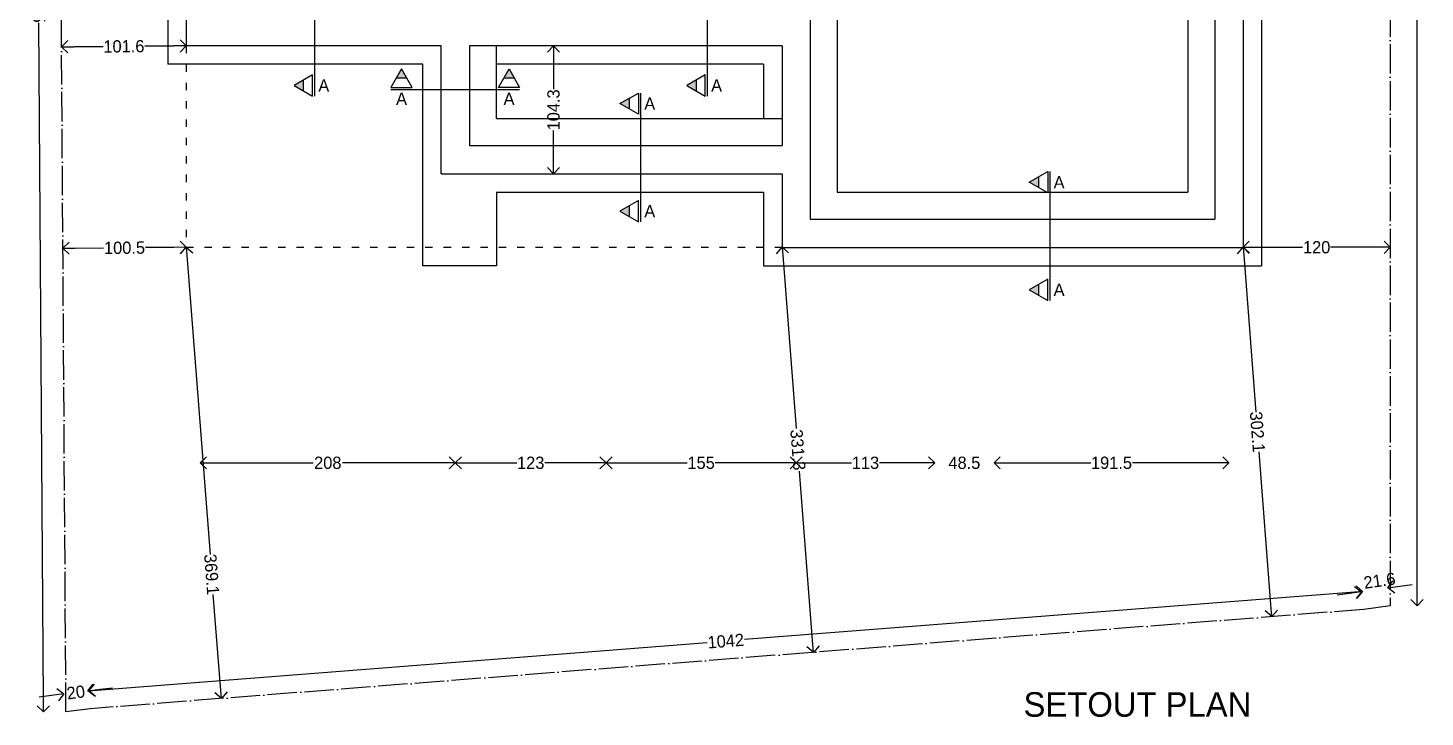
# Model space of a CAD drawing. Header units: metres. Extents: x -16 to 65907, y -5261 to 15511.
# Drawn here: x 31380 to 32520, y 14040 to 14602 of the extents above; entities that cross this region are included whole.
import ezdxf

# ---------------------------------------------------------------- set-up
doc = ezdxf.new("R2010")
doc.units = ezdxf.units.M
doc.header["$PDMODE"] = 67
doc.header["$PDSIZE"] = -5
doc.linetypes.add('ACAD_ISO03W100', pattern=[30, 12, -18])
doc.linetypes.add('ACAD_ISO04W100', pattern=[30, 24, -3, 0, -3])
doc.layers.get('0').update_dxf_attribs({"color": 6})
for name, color, linetype in [('BC-BOUNDARY', 3, 'ACAD_ISO04W100'), ('BC-COLUMN', 1, 'Continuous'), ('BC-DIMENSION', 8, 'Continuous'), ('BC-FOUNDATION', 132, 'Continuous'), ('BC-FOUNDATION-TAGS', 136, 'Continuous'), ('BC-HATCH', 8, 'Continuous'), ('BC-PLINTH', 104, 'Continuous'), ('BC-PLINTH BEAM', 154, 'Continuous'), ('BC-WHITECOLOR', 7, 'Continuous')]:
    doc.layers.add(name, color=color, linetype=linetype)
doc.styles.add('BC-1IN10-2', font='FreeSans.ttf', dxfattribs={"height": 4})
doc.styles.add('BC-1IN10-3', font='FreeSans.ttf', dxfattribs={"height": 6})
doc.styles.add('BC-1IN50-1', font='FreeSans.ttf', dxfattribs={"height": 10})
doc.dimstyles.new('BC-1IN10-3', dxfattribs={"dimtxt": 6, "dimasz": 6, "dimexe": 0.18, "dimexo": 0.0625, "dimgap": 1, "dimtad": 0, "dimtoh": 1, "dimzin": 12, "dimdsep": 46, "dimtxsty": 'BC-1IN10-3', "dimblk": 'OPEN90', "dimcen": 0.09, "dimse1": 1, "dimse2": 1, "dimclrd": 256, "dimclre": 256, "dimclrt": 7, "dimadec": 0, "dimazin": 0, "dimtfac": 1, "dimtdec": 1, "dimtofl": 0, "dimtmove": 1, "dimatfit": 3, "dimldrblk": 'OPEN90', "dimfxl": 1, "dimtolj": 1, "dimtzin": 0, "dimlwd": -3, "dimarcsym": 0})
doc.dimstyles.new('BC-1IN50-1', dxfattribs={"dimtxt": 10, "dimasz": 10, "dimexe": 0.18, "dimexo": 0.0625, "dimgap": 1, "dimtad": 0, "dimdec": 1, "dimzin": 12, "dimdsep": 46, "dimtxsty": 'BC-1IN50-1', "dimblk": 'OPEN90', "dimcen": 0.09, "dimse1": 1, "dimse2": 1, "dimclrd": 8, "dimclre": 256, "dimclrt": 7, "dimadec": 0, "dimazin": 0, "dimtfac": 1, "dimtdec": 0, "dimtofl": 0, "dimtmove": 1, "dimatfit": 3, "dimfxl": 1, "dimtolj": 1, "dimtzin": 0, "dimlwd": -3, "dimarcsym": 0})

# ---------------------------------------------------------------- blocks, each defined once
blk = doc.blocks.new('_OPEN90')
at = {"color": 0, "linetype": 'ByBlock'}
for p, q in [((0, 0), (-1, 0)), ((-0.5, 0.5), (0, 0)), ((0, 0), (-0.5, -0.5))]:
    blk.add_line(p, q, dxfattribs=at)
blk = doc.blocks.new('*D1021')
at = {"layer": 'BC-HATCH', "color": 8, "lineweight": -3}
for p, q in [((31419, 14422.6), (31442.2, 14422.7)), ((31499.5, 14423.1), (31476.2, 14423))]:
    blk.add_line(p, q, dxfattribs=at)
at = {"layer": 'Defpoints', "color": 0}
for p in [(31409, 14422.5), (31409, 14422.5), (31509.5, 14423.2)]:
    blk.add_point(p, dxfattribs=at)
at = {"layer": 'BC-HATCH', "color": 8, "lineweight": -3, "xscale": 10, "yscale": 10, "zscale": 10}
for p, rotation in [((31409, 14422.5), 180.3798423598153), ((31509.5, 14423.2), 0.3798423598152872)]:
    blk.add_blockref('_OPEN90', p, dxfattribs=dict(at, rotation=rotation))
at = {"layer": 'BC-HATCH', "color": 7, "lineweight": -3, "insert": (31459.2, 14422.8), "char_height": 10, "attachment_point": 5, "rotation": 0.3798, "style": 'BC-1IN50-1'}
blk.add_mtext('\\A1;100.5', dxfattribs=at)
blk = doc.blocks.new('*D1026')
at = {"layer": 'BC-COLUMN', "color": 8, "lineweight": -3}
for p, q in [((32381.5, 14423.2), (32420.1, 14423.2)), ((32481.5, 14423.2), (32442.9, 14423.2))]:
    blk.add_line(p, q, dxfattribs=at)
at = {"layer": 'Defpoints', "color": 0}
for p in [(32371.5, 14423.2), (32491.5, 14423.2), (32491.5, 14423.2)]:
    blk.add_point(p, dxfattribs=at)
at = {"layer": 'BC-COLUMN', "color": 8, "lineweight": -3, "xscale": 10, "yscale": 10, "zscale": 10, "rotation": 180}
blk.add_blockref('_OPEN90', (32371.5, 14423.2), dxfattribs=at)
at = {"layer": 'BC-COLUMN', "color": 8, "lineweight": -3, "xscale": 10, "yscale": 10, "zscale": 10}
blk.add_blockref('_OPEN90', (32491.5, 14423.2), dxfattribs=at)
at = {"layer": 'BC-COLUMN', "color": 7, "lineweight": -3, "insert": (32431.5, 14423.2), "char_height": 10, "attachment_point": 5, "style": 'BC-1IN50-1'}
blk.add_mtext('\\A1;120', dxfattribs=at)
blk = doc.blocks.new('*D1032')
at = {"layer": 'BC-COLUMN', "color": 8, "lineweight": -3}
for p, q in [((31417.9, 14586.9), (31441.7, 14587)), ((31499.5, 14587.4), (31475.7, 14587.3))]:
    blk.add_line(p, q, dxfattribs=at)
at = {"layer": 'Defpoints', "color": 0}
for p in [(31407.9, 14586.8), (31407.9, 14586.8), (31509.5, 14587.5)]:
    blk.add_point(p, dxfattribs=at)
at = {"layer": 'BC-COLUMN', "color": 8, "lineweight": -3, "xscale": 10, "yscale": 10, "zscale": 10}
for p, rotation in [((31407.9, 14586.8), 180.3798423598157), ((31509.5, 14587.5), 0.379842359815652)]:
    blk.add_blockref('_OPEN90', p, dxfattribs=dict(at, rotation=rotation))
at = {"layer": 'BC-COLUMN', "color": 7, "lineweight": -3, "insert": (31458.7, 14587.1), "char_height": 10, "attachment_point": 5, "rotation": 0.3798, "style": 'BC-1IN50-1'}
blk.add_mtext('\\A1;101.6', dxfattribs=at)
blk = doc.blocks.new('*D1033')
at = {"layer": 'BC-COLUMN', "color": 8, "lineweight": -3}
for p, q in [((32372.3, 14413.2), (32382, 14288.8)), ((32394.2, 14131.9), (32384.5, 14256.3))]:
    blk.add_line(p, q, dxfattribs=at)
at = {"layer": 'Defpoints', "color": 0}
for p in [(32371.5, 14423.2), (32395, 14122), (32395, 14122)]:
    blk.add_point(p, dxfattribs=at)
at = {"layer": 'BC-COLUMN', "color": 8, "lineweight": -3, "xscale": 10, "yscale": 10, "zscale": 10}
for p, rotation in [((32371.5, 14423.2), 94.45512790178232), ((32395, 14122), 274.4551279017824)]:
    blk.add_blockref('_OPEN90', p, dxfattribs=dict(at, rotation=rotation))
at = {"layer": 'BC-COLUMN', "color": 7, "lineweight": -3, "insert": (32383.2, 14272.6), "char_height": 10, "attachment_point": 5, "rotation": 274.4551, "style": 'BC-1IN50-1'}
blk.add_mtext('\\A1;302.1', dxfattribs=at)
blk = doc.blocks.new('*D1034')
at = {"layer": 'BC-COLUMN', "color": 8, "lineweight": -3}
for p, q in [((31996.3, 14413.2), (32007, 14275.4)), ((32020.4, 14102.8), (32009.7, 14240.7))]:
    blk.add_line(p, q, dxfattribs=at)
at = {"layer": 'Defpoints', "color": 0}
for p in [(31995.5, 14423.2), (32021.2, 14092.8), (32021.2, 14092.8)]:
    blk.add_point(p, dxfattribs=at)
at = {"layer": 'BC-COLUMN', "color": 8, "lineweight": -3, "xscale": 10, "yscale": 10, "zscale": 10}
for p, rotation in [((31995.5, 14423.2), 94.45512790178225), ((32021.2, 14092.8), 274.4551279017822)]:
    blk.add_blockref('_OPEN90', p, dxfattribs=dict(at, rotation=rotation))
at = {"layer": 'BC-COLUMN', "color": 7, "lineweight": -3, "insert": (32008.4, 14258), "char_height": 10, "attachment_point": 5, "rotation": 274.4551, "style": 'BC-1IN50-1'}
blk.add_mtext('\\A1;331.3', dxfattribs=at)
blk = doc.blocks.new('*D1035')
at = {"layer": 'BC-COLUMN', "color": 8, "lineweight": -3}
for p, q in [((31510.3, 14413.2), (31529, 14172.6)), ((31537.4, 14065.2), (31531.5, 14140.1))]:
    blk.add_line(p, q, dxfattribs=at)
at = {"layer": 'Defpoints', "color": 0}
for p in [(31509.5, 14423.2), (31538.2, 14055.2), (31538.2, 14055.2)]:
    blk.add_point(p, dxfattribs=at)
at = {"layer": 'BC-COLUMN', "color": 8, "lineweight": -3, "xscale": 10, "yscale": 10, "zscale": 10}
for p, rotation in [((31509.5, 14423.2), 94.45512790178272), ((31538.2, 14055.2), 274.4551279017827)]:
    blk.add_blockref('_OPEN90', p, dxfattribs=dict(at, rotation=rotation))
at = {"layer": 'BC-COLUMN', "color": 7, "lineweight": -3, "insert": (31530.3, 14156.4), "char_height": 10, "attachment_point": 5, "rotation": 274.4551, "style": 'BC-1IN50-1'}
blk.add_mtext('\\A1;369.1', dxfattribs=at)
blk = doc.blocks.new('*D1044')
at = {"layer": 'BC-DIMENSION', "color": 8, "lineweight": -3}
for p, q in [((31385.5, 15199.7), (31389.1, 14647.7)), ((31393.1, 14054.2), (31389.4, 14606.2))]:
    blk.add_line(p, q, dxfattribs=at)
at = {"layer": 'Defpoints', "color": 0}
for p in [(31385.4, 15209.7), (31403.7, 15209.8), (31411.5, 14044.3)]:
    blk.add_point(p, dxfattribs=at)
at = {"layer": 'BC-DIMENSION', "color": 8, "lineweight": -3, "xscale": 10, "yscale": 10, "zscale": 10}
for p, rotation in [((31385.4, 15209.7), 90.37984235981541), ((31393.1, 14044.2), 270.3798423598154)]:
    blk.add_blockref('_OPEN90', p, dxfattribs=dict(at, rotation=rotation))
at = {"layer": 'BC-DIMENSION', "color": 7, "lineweight": -3, "insert": (31389.3, 14626.9), "char_height": 10, "attachment_point": 5, "rotation": 270.3798, "style": 'BC-1IN50-1'}
blk.add_mtext('\\A1;1165.5', dxfattribs=at)
blk = doc.blocks.new('*D1045')
at = {"layer": 'BC-DIMENSION', "color": 8, "lineweight": -3}
for p, q in [((32459, 14141.7), (31964.8, 14103.2)), ((31440.1, 14062.3), (31934.4, 14100.8))]:
    blk.add_line(p, q, dxfattribs=at)
at = {"layer": 'Defpoints', "color": 0}
for p in [(32470.1, 14127.8), (31430.2, 14061.5), (31431.3, 14046.9)]:
    blk.add_point(p, dxfattribs=at)
at = {"layer": 'BC-DIMENSION', "color": 8, "lineweight": -3, "xscale": 10, "yscale": 10, "zscale": 10}
for p, rotation in [((32469, 14142.5), 4.455127901782499), ((31430.2, 14061.5), 184.4551279017825)]:
    blk.add_blockref('_OPEN90', p, dxfattribs=dict(at, rotation=rotation))
at = {"layer": 'BC-DIMENSION', "color": 7, "lineweight": -3, "insert": (31949.6, 14102), "char_height": 10, "attachment_point": 5, "rotation": 4.4551, "style": 'BC-1IN50-1'}
blk.add_mtext('\\A1;1042', dxfattribs=at)
blk = doc.blocks.new('*D1046')
at = {"layer": 'BC-DIMENSION', "color": 8, "lineweight": -3}
for p, q in [((31439.3, 14062.7), (31449.3, 14064)), ((31399.7, 14057.6), (31389.7, 14056.3))]:
    blk.add_line(p, q, dxfattribs=at)
at = {"layer": 'Defpoints', "color": 0}
for p in [(31409.6, 14058.9), (31411.5, 14044.3), (31431.3, 14046.9)]:
    blk.add_point(p, dxfattribs=at)
at = {"layer": 'BC-DIMENSION', "color": 8, "lineweight": -3, "xscale": 10, "yscale": 10, "zscale": 10}
for p, rotation in [((31409.6, 14058.9), 7.365596926073814), ((31429.4, 14061.4), 187.3655969260738)]:
    blk.add_blockref('_OPEN90', p, dxfattribs=dict(at, rotation=rotation))
at = {"layer": 'BC-DIMENSION', "color": 7, "lineweight": -3, "insert": (31419.5, 14060.2), "char_height": 10, "attachment_point": 5, "rotation": 7.3656, "style": 'BC-1IN50-1'}
blk.add_mtext('\\A1;20', dxfattribs=at)
blk = doc.blocks.new('*D1047')
at = {"layer": 'BC-DIMENSION', "color": 8, "lineweight": -3}
for p, q in [((32499.4, 14146.8), (32509.3, 14148.2)), ((32458.2, 14140.9), (32448.3, 14139.5))]:
    blk.add_line(p, q, dxfattribs=at)
at = {"layer": 'Defpoints', "color": 0}
for p in [(32468.1, 14142.3), (32491.5, 14130.9), (32470.1, 14127.8)]:
    blk.add_point(p, dxfattribs=at)
at = {"layer": 'BC-DIMENSION', "color": 8, "lineweight": -3, "xscale": 10, "yscale": 10, "zscale": 10}
for p, rotation in [((32468.1, 14142.3), 8.084907203488426), ((32489.5, 14145.4), 188.0849072034884)]:
    blk.add_blockref('_OPEN90', p, dxfattribs=dict(at, rotation=rotation))
at = {"layer": 'BC-DIMENSION', "color": 7, "lineweight": -3, "insert": (32482.8, 14151.3), "char_height": 10, "attachment_point": 5, "rotation": 8.0849, "style": 'BC-1IN50-1'}
blk.add_mtext('\\A1;21.6', dxfattribs=at)
blk = doc.blocks.new('*D1048')
at = {"layer": 'BC-DIMENSION', "color": 8, "lineweight": -3}
for p, q in [((32513.4, 15421.7), (32513.4, 14802)), ((32513.4, 14140.9), (32513.4, 14760.5))]:
    blk.add_line(p, q, dxfattribs=at)
at = {"layer": 'Defpoints', "color": 0}
for p in [(32491.5, 15431.7), (32491.5, 14130.9), (32513.4, 14130.9)]:
    blk.add_point(p, dxfattribs=at)
at = {"layer": 'BC-DIMENSION', "color": 8, "lineweight": -3, "xscale": 10, "yscale": 10, "zscale": 10}
for p, rotation in [((32513.4, 15431.7), 89.99999999999984), ((32513.4, 14130.9), 269.9999999999998)]:
    blk.add_blockref('_OPEN90', p, dxfattribs=dict(at, rotation=rotation))
at = {"layer": 'BC-DIMENSION', "color": 7, "lineweight": -3, "insert": (32513.4, 14781.3), "char_height": 10, "attachment_point": 5, "rotation": 90, "style": 'BC-1IN50-1'}
blk.add_mtext('\\A1;1300.9', dxfattribs=at)
blk = doc.blocks.new('*D1071')
at = {"layer": 'BC-COLUMN', "color": 8, "lineweight": -3}
for p, q in [((31809.1, 14577.5), (31809.1, 14552.3)), ((31809.1, 14493.2), (31809.1, 14518.4))]:
    blk.add_line(p, q, dxfattribs=at)
at = {"layer": 'Defpoints', "color": 0}
for p in [(31717.5, 14587.5), (31809.1, 14587.5), (31717.5, 14483.2)]:
    blk.add_point(p, dxfattribs=at)
at = {"layer": 'BC-COLUMN', "color": 8, "lineweight": -3, "xscale": 10, "yscale": 10, "zscale": 10}
for p, rotation in [((31809.1, 14587.5), 90), ((31809.1, 14483.2), 270)]:
    blk.add_blockref('_OPEN90', p, dxfattribs=dict(at, rotation=rotation))
at = {"layer": 'BC-COLUMN', "color": 7, "insert": (31809.1, 14535.3), "char_height": 10, "attachment_point": 5, "rotation": 90, "style": 'BC-1IN50-1'}
blk.add_mtext('\\A1;104.3', dxfattribs=at)
blk = doc.blocks.new('*D1078')
at = {"layer": 'BC-DIMENSION', "color": 8, "linetype": 'Continuous', "lineweight": -3}
for p, q in [((31531, 14247.4), (31613.1, 14247.4)), ((31719, 14247.4), (31636.9, 14247.4))]:
    blk.add_line(p, q, dxfattribs=at)
at = {"layer": 'Defpoints', "color": 0}
for p in [(31729, 14247.4), (31521, 14225.7), (31729, 14225.7)]:
    blk.add_point(p, dxfattribs=at)
at = {"layer": 'BC-DIMENSION', "color": 8, "lineweight": -3, "xscale": 10, "yscale": 10, "zscale": 10, "rotation": 180}
blk.add_blockref('_OPEN90', (31521, 14247.4), dxfattribs=at)
at = {"layer": 'BC-DIMENSION', "color": 8, "lineweight": -3, "xscale": 10, "yscale": 10, "zscale": 10}
blk.add_blockref('_OPEN90', (31729, 14247.4), dxfattribs=at)
at = {"layer": 'BC-DIMENSION', "color": 7, "insert": (31625, 14247.4), "char_height": 10, "attachment_point": 5, "style": 'BC-1IN50-1'}
blk.add_mtext('\\A1;208', dxfattribs=at)
blk = doc.blocks.new('*D1079')
at = {"layer": 'BC-DIMENSION', "color": 8, "linetype": 'Continuous', "lineweight": -3}
for p, q in [((31739, 14247.4), (31779.1, 14247.4)), ((31842, 14247.4), (31801.9, 14247.4))]:
    blk.add_line(p, q, dxfattribs=at)
at = {"layer": 'Defpoints', "color": 0}
for p in [(31852, 14247.4), (31729, 14225.7), (31852, 14225.7)]:
    blk.add_point(p, dxfattribs=at)
at = {"layer": 'BC-DIMENSION', "color": 8, "lineweight": -3, "xscale": 10, "yscale": 10, "zscale": 10, "rotation": 180}
blk.add_blockref('_OPEN90', (31729, 14247.4), dxfattribs=at)
at = {"layer": 'BC-DIMENSION', "color": 8, "lineweight": -3, "xscale": 10, "yscale": 10, "zscale": 10}
blk.add_blockref('_OPEN90', (31852, 14247.4), dxfattribs=at)
at = {"layer": 'BC-DIMENSION', "color": 7, "insert": (31790.5, 14247.4), "char_height": 10, "attachment_point": 5, "style": 'BC-1IN50-1'}
blk.add_mtext('\\A1;123', dxfattribs=at)
blk = doc.blocks.new('*D1080')
at = {"layer": 'BC-DIMENSION', "color": 8, "linetype": 'Continuous', "lineweight": -3}
for p, q in [((31862, 14247.4), (31918, 14247.4)), ((31997, 14247.4), (31940.9, 14247.4))]:
    blk.add_line(p, q, dxfattribs=at)
at = {"layer": 'Defpoints', "color": 0}
for p in [(32007, 14247.4), (31852, 14225.7), (32007, 14225.7)]:
    blk.add_point(p, dxfattribs=at)
at = {"layer": 'BC-DIMENSION', "color": 8, "lineweight": -3, "xscale": 10, "yscale": 10, "zscale": 10, "rotation": 180}
blk.add_blockref('_OPEN90', (31852, 14247.4), dxfattribs=at)
at = {"layer": 'BC-DIMENSION', "color": 8, "lineweight": -3, "xscale": 10, "yscale": 10, "zscale": 10}
blk.add_blockref('_OPEN90', (32007, 14247.4), dxfattribs=at)
at = {"layer": 'BC-DIMENSION', "color": 7, "insert": (31929.5, 14247.4), "char_height": 10, "attachment_point": 5, "style": 'BC-1IN50-1'}
blk.add_mtext('\\A1;155', dxfattribs=at)
blk = doc.blocks.new('*D1081')
at = {"layer": 'BC-DIMENSION', "color": 8, "linetype": 'Continuous', "lineweight": -3}
for p, q in [((32017, 14247.4), (32052.1, 14247.4)), ((32110, 14247.4), (32074.9, 14247.4))]:
    blk.add_line(p, q, dxfattribs=at)
at = {"layer": 'Defpoints', "color": 0}
for p in [(32120, 14247.4), (32007, 14225.7), (32120, 14225.7)]:
    blk.add_point(p, dxfattribs=at)
at = {"layer": 'BC-DIMENSION', "color": 8, "lineweight": -3, "xscale": 10, "yscale": 10, "zscale": 10, "rotation": 180}
blk.add_blockref('_OPEN90', (32007, 14247.4), dxfattribs=at)
at = {"layer": 'BC-DIMENSION', "color": 8, "lineweight": -3, "xscale": 10, "yscale": 10, "zscale": 10}
blk.add_blockref('_OPEN90', (32120, 14247.4), dxfattribs=at)
at = {"layer": 'BC-DIMENSION', "color": 7, "insert": (32063.5, 14247.4), "char_height": 10, "attachment_point": 5, "style": 'BC-1IN50-1'}
blk.add_mtext('\\A1;113', dxfattribs=at)
blk = doc.blocks.new('*D1082')
at = {"layer": 'BC-DIMENSION', "color": 8, "linetype": 'Continuous', "lineweight": -3}
for p, q in [((32110, 14247.4), (32100, 14247.4)), ((32178.5, 14247.4), (32188.5, 14247.4))]:
    blk.add_line(p, q, dxfattribs=at)
at = {"layer": 'Defpoints', "color": 0}
for p in [(32168.5, 14247.4), (32120, 14225.7), (32168.5, 14225.7)]:
    blk.add_point(p, dxfattribs=at)
at = {"layer": 'BC-DIMENSION', "color": 8, "lineweight": -3, "xscale": 10, "yscale": 10, "zscale": 10}
blk.add_blockref('_OPEN90', (32120, 14247.4), dxfattribs=at)
at = {"layer": 'BC-DIMENSION', "color": 8, "lineweight": -3, "xscale": 10, "yscale": 10, "zscale": 10, "rotation": 180}
blk.add_blockref('_OPEN90', (32168.5, 14247.4), dxfattribs=at)
at = {"layer": 'BC-DIMENSION', "color": 7, "insert": (32144.2, 14247.4), "char_height": 10, "attachment_point": 5, "style": 'BC-1IN50-1'}
blk.add_mtext('\\A1;48.5', dxfattribs=at)
blk = doc.blocks.new('*D1083')
at = {"layer": 'BC-DIMENSION', "color": 8, "linetype": 'Continuous', "lineweight": -3}
for p, q in [((32178.5, 14247.4), (32247.3, 14247.4)), ((32350, 14247.4), (32281.2, 14247.4))]:
    blk.add_line(p, q, dxfattribs=at)
at = {"layer": 'Defpoints', "color": 0}
for p in [(32360, 14247.4), (32168.5, 14225.7), (32360, 14225.7)]:
    blk.add_point(p, dxfattribs=at)
at = {"layer": 'BC-DIMENSION', "color": 8, "lineweight": -3, "xscale": 10, "yscale": 10, "zscale": 10, "rotation": 180}
blk.add_blockref('_OPEN90', (32168.5, 14247.4), dxfattribs=at)
at = {"layer": 'BC-DIMENSION', "color": 8, "lineweight": -3, "xscale": 10, "yscale": 10, "zscale": 10}
blk.add_blockref('_OPEN90', (32360, 14247.4), dxfattribs=at)
at = {"layer": 'BC-DIMENSION', "color": 7, "insert": (32264.2, 14247.4), "char_height": 10, "attachment_point": 5, "style": 'BC-1IN50-1'}
blk.add_mtext('\\A1;191.5', dxfattribs=at)

msp = doc.modelspace()

# ---------------------------------------------------------------- hatches: boundary and pattern name
at = {"layer": 'BC-FOUNDATION-TAGS'}
h = msp.add_hatch(color=256, dxfattribs=at)
h.paths.add_polyline_path([(31604.978, 14638.484), (31604.978, 14647.145), (31597.478, 14642.815)])
h.paths.add_polyline_path([(31604.978, 14550.805), (31604.978, 14559.465), (31597.478, 14555.135)])
h = msp.add_hatch(color=256, dxfattribs=at)
h.paths.add_polyline_path([(31925.324, 14638.484), (31925.324, 14647.145), (31917.824, 14642.815)])
h.paths.add_polyline_path([(31925.324, 14550.805), (31925.324, 14559.465), (31917.824, 14555.135)])
h = msp.add_hatch(color=256, dxfattribs=at)
h.paths.add_polyline_path([(31777.158, 14561.178), (31772.828, 14568.678), (31768.498, 14561.178)])
h.paths.add_polyline_path([(31689.479, 14561.178), (31685.149, 14568.678), (31680.819, 14561.178)])
h = msp.add_hatch(color=256, dxfattribs=at)
h.paths.add_polyline_path([(31870.813, 14536.086), (31870.813, 14544.746), (31863.313, 14540.416)])
h.paths.add_polyline_path([(31870.813, 14448.406), (31870.813, 14457.066), (31863.313, 14452.736)])
h = msp.add_hatch(color=256, dxfattribs=at)
h.paths.add_polyline_path([(32204.671, 14471.944), (32204.671, 14480.605), (32197.171, 14476.274)])
h.paths.add_polyline_path([(32204.671, 14384.265), (32204.671, 14392.925), (32197.171, 14388.595)])

# ---------------------------------------------------------------- linework, layer by layer
at = {"layer": 'BC-BOUNDARY'}
for p, q in [((32491.53, 15431.71), (32491.53, 14130.859)), ((31411.464, 14044.316), (31403.737, 15209.806)), ((32491.53, 14130.859), (32470.129, 14127.819)), ((32470.129, 14127.819), (31431.299, 14046.88)), ((31431.299, 14046.88), (31411.464, 14044.316))]:
    msp.add_line(p, q, dxfattribs=at)
at = {"layer": 'BC-FOUNDATION'}
for p, q in [((31494.489, 15298.202), (31494.489, 14572.475)), ((32386.489, 15276.187), (32386.489, 14408.175)), ((31702.489, 14572.475), (31494.489, 14572.475)), ((31702.489, 14408.175), (31702.489, 14572.475)), ((31980.489, 14572.475), (31762.489, 14572.475)), ((31980.489, 14572.475), (31980.489, 14528.175)), ((31762.489, 14468.175), (31980.489, 14468.175)), ((31762.489, 14468.175), (31762.489, 14408.175)), ((31980.489, 14468.175), (31980.489, 14408.175)), ((31762.489, 14408.175), (31702.489, 14408.175)), ((31980.489, 14408.175), (32386.489, 14408.175))]:
    msp.add_line(p, q, dxfattribs=at)
at = {"layer": 'BC-FOUNDATION-TAGS'}
for p, q in [((31614.346, 14546.475), (31614.346, 14651.475)), ((31934.692, 14546.475), (31934.692, 14651.475)), ((31604.978, 14559.465), (31604.978, 14550.805)), ((31676.489, 14551.81), (31781.489, 14551.81)), ((31689.479, 14561.178), (31680.819, 14561.178)), ((31777.158, 14561.178), (31768.498, 14561.178)), ((31925.324, 14559.465), (31925.324, 14550.805)), ((31870.813, 14544.746), (31870.813, 14536.086)), ((31880.181, 14444.076), (31880.181, 14549.076)), ((32214.039, 14379.935), (32214.039, 14484.935)), ((32204.671, 14480.605), (32204.671, 14471.944)), ((31870.813, 14457.066), (31870.813, 14448.406)), ((32204.671, 14392.925), (32204.671, 14384.265))]:
    msp.add_line(p, q, dxfattribs=at)
for points in [[(31612.478, 14563.795), (31597.478, 14555.135), (31612.478, 14546.475)], [(31693.809, 14553.678), (31685.149, 14568.678), (31676.489, 14553.678)], [(31764.168, 14553.678), (31772.828, 14568.678), (31781.489, 14553.678)], [(31932.824, 14563.795), (31917.824, 14555.135), (31932.824, 14546.475)], [(31878.313, 14531.756), (31863.313, 14540.416), (31878.313, 14549.076)], [(32212.171, 14467.614), (32197.171, 14476.274), (32212.171, 14484.935)], [(31878.313, 14461.397), (31863.313, 14452.736), (31878.313, 14444.076)], [(32212.171, 14397.255), (32197.171, 14388.595), (32212.171, 14379.935)]]:
    msp.add_lwpolyline(points, close=True, dxfattribs=at)
at = {"layer": 'BC-PLINTH'}
for p, q in [((32040.489, 14953.475), (32040.489, 14468.175)), ((32326.489, 14750.475), (32326.489, 14468.175)), ((31762.489, 14528.175), (31762.489, 14587.475)), ((31762.489, 14528.175), (31995.489, 14528.175)), ((32040.489, 14468.175), (32326.489, 14468.175))]:
    msp.add_line(p, q, dxfattribs=at)
at = {"layer": 'BC-PLINTH BEAM'}
for p, q in [((31509.489, 15321.202), (31509.489, 14587.475)), ((32371.489, 15299.187), (32371.489, 14423.175)), ((32018.489, 14964.475), (32018.489, 14446.175)), ((32348.489, 14761.475), (32348.489, 14446.175)), ((31717.489, 14587.475), (31509.489, 14587.475)), ((31717.489, 14483.175), (31717.489, 14587.475)), ((31995.489, 14587.475), (31740.489, 14587.475)), ((31740.489, 14587.475), (31740.489, 14506.175)), ((31995.489, 14587.475), (31995.489, 14506.175)), ((31740.489, 14506.175), (31995.489, 14506.175)), ((31717.489, 14483.175), (31995.489, 14483.175)), ((31995.489, 14483.175), (31995.489, 14423.175)), ((32018.489, 14446.175), (32348.489, 14446.175)), ((31995.489, 14423.175), (32371.489, 14423.175))]:
    msp.add_line(p, q, dxfattribs=at)
at = {"layer": 'BC-WHITECOLOR', "linetype": 'ACAD_ISO03W100', "ltscale": 0.5}
for p in [(31509.489, 14587.475), (31995.489, 14423.175)]:
    msp.add_line(p, (31509.489, 14423.175), dxfattribs=at)

# ---------------------------------------------------------------- texts
at = {"layer": 'BC-DIMENSION', "color": 7, "linetype": 'Continuous', "insert": (32285.328, 14050.199), "char_height": 20, "width": 290.01496, "attachment_point": 5, "style": 'BC-1IN10-2'}
msp.add_mtext('{SETOUT PLAN}', dxfattribs=at)
at = {"layer": 'BC-FOUNDATION-TAGS', "char_height": 10, "width": 33.3881, "attachment_point": 5, "style": 'BC-1IN50-1'}
for insert in [(31621.749, 14555.135), (31942.095, 14555.135), (31685.149, 14544.407), (31772.828, 14544.407), (31887.584, 14540.416), (32221.442, 14476.274), (31887.584, 14452.736), (32221.442, 14388.595)]:
    msp.add_mtext('A', dxfattribs=dict(at, insert=insert))

# ---------------------------------------------------------------- dimensions: what is measured, and where the dimension line sits
at = {"layer": 'BC-COLUMN', "lineweight": -3}
for p1, p2, picture, middle in [((31509.489, 14587.475), (31407.868, 14586.801), '*D1032', (31458.678, 14587.138)), ((32371.489, 14423.175), (32491.53, 14423.175), '*D1026', (32431.509, 14423.175)), ((31995.489, 14423.175), (32021.226, 14092.843), '*D1034', (32008.357, 14258.009)), ((32371.489, 14423.175), (32394.957, 14121.962), '*D1033', (32383.223, 14272.568))]:
    dim = msp.add_aligned_dim(p1=p1, p2=p2, distance=0, dimstyle='BC-1IN10-3', override={"dimtxt": 10, "dimasz": 10, "dimtoh": 0, "dimdec": 1, "dimlfac": 1, "dimtxsty": 'BC-1IN50-1', "dimclrd": 8, "dimtdec": 0}, dxfattribs=at)
    dim.commit()
    dim.dimension.update_dxf_attribs({"geometry": picture, "text_midpoint": middle})
at = {"layer": 'BC-COLUMN'}
dim = msp.add_linear_dim(base=(31809.109, 14587.475), p1=(31717.489, 14483.175), p2=(31717.489, 14587.475), angle=90, dimstyle='BC-1IN10-3', override={"dimtxt": 10, "dimasz": 10, "dimtoh": 0, "dimdec": 1, "dimtxsty": 'BC-1IN50-1', "dimclrd": 8, "dimtdec": 0}, dxfattribs=at)
dim.commit()
dim.dimension.update_dxf_attribs({"geometry": '*D1071', "text_midpoint": (31809.109, 14535.325)})
at = {"layer": 'BC-COLUMN', "lineweight": -3}
dim = msp.add_linear_dim(base=(31538.158, 14055.206), p1=(31509.489, 14423.175), p2=(31538.158, 14055.206), angle=274.455128, dimstyle='BC-1IN10-3', override={"dimtxt": 10, "dimasz": 10, "dimtoh": 0, "dimdec": 1, "dimlfac": 1, "dimtxsty": 'BC-1IN50-1', "dimclrd": 8, "dimtdec": 0}, dxfattribs=at)
dim.commit()
dim.dimension.update_dxf_attribs({"geometry": '*D1035', "text_midpoint": (31530.276, 14156.375), "dimtype": 161})
at = {"layer": 'BC-DIMENSION', "lineweight": -3}
for p1, p2, distance, picture, middle in [((32491.53, 15431.71), (32491.53, 14130.859), 21.837, '*D1048', (32513.367, 14781.285)), ((31411.464, 14044.316), (31403.737, 15209.806), 18.331, '*D1044', (31389.27, 14626.939)), ((32491.53, 14130.859), (32470.129, 14127.819), -14.675, '*D1047', (32482.805, 14151.349)), ((32470.129, 14127.819), (31431.299, 14046.88), -14.705, '*D1045', (31949.572, 14102.01)), ((31431.299, 14046.88), (31411.464, 14044.316), -14.686, '*D1046', (31419.499, 14060.163))]:
    dim = msp.add_aligned_dim(p1=p1, p2=p2, distance=distance, dimstyle='BC-1IN10-3', override={"dimtxt": 10, "dimasz": 10, "dimtoh": 0, "dimdec": 1, "dimtxsty": 'BC-1IN50-1', "dimclrd": 8, "dimtdec": 0}, dxfattribs=at)
    dim.commit()
    dim.dimension.update_dxf_attribs({"geometry": picture, "text_midpoint": middle})
at = {"layer": 'BC-DIMENSION', "linetype": 'Continuous'}
dim = msp.add_linear_dim(base=(31728.989, 14247.439), p1=(31520.989, 14225.739), p2=(31728.989, 14225.739), dimstyle='BC-1IN50-1', override={"dimlfac": 1}, dxfattribs=at)
dim.commit()
dim.dimension.update_dxf_attribs({"geometry": '*D1078', "text_midpoint": (31624.989, 14247.439)})
for base, p1, p2, picture, middle in [((31851.989, 14247.439), (31728.989, 14225.739), (31851.989, 14225.739), '*D1079', (31790.489, 14247.439)), ((32006.989, 14247.439), (31851.989, 14225.739), (32006.989, 14225.739), '*D1080', (31929.489, 14247.439)), ((32119.989, 14247.439), (32006.989, 14225.739), (32119.989, 14225.739), '*D1081', (32063.489, 14247.439)), ((32168.489, 14247.439), (32119.989, 14225.739), (32168.489, 14225.739), '*D1082', (32144.239, 14247.439)), ((32359.989, 14247.439), (32168.489, 14225.739), (32359.989, 14225.739), '*D1083', (32264.239, 14247.439))]:
    dim = msp.add_linear_dim(base=base, p1=p1, p2=p2, dimstyle='BC-1IN50-1', dxfattribs=at)
    dim.commit()
    dim.dimension.update_dxf_attribs({"geometry": picture, "text_midpoint": middle})
at = {"layer": 'BC-HATCH', "lineweight": -3}
dim = msp.add_aligned_dim(p1=(31509.489, 14423.175), p2=(31408.957, 14422.508), distance=0, dimstyle='BC-1IN10-3', override={"dimtxt": 10, "dimasz": 10, "dimtoh": 0, "dimdec": 1, "dimlfac": 1, "dimtxsty": 'BC-1IN50-1', "dimclrd": 8, "dimtdec": 0}, dxfattribs=at)
dim.commit()
dim.dimension.update_dxf_attribs({"geometry": '*D1021', "text_midpoint": (31459.223, 14422.842)})

doc.saveas('drawing.dxf')
